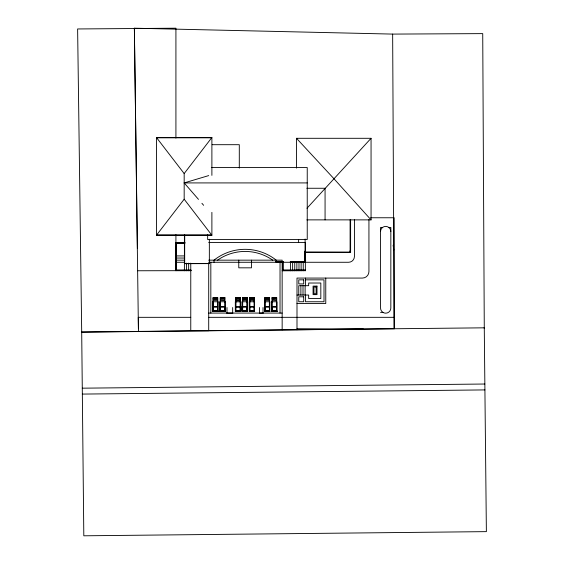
<?xml version="1.0" encoding="UTF-8"?>
<svg xmlns="http://www.w3.org/2000/svg" width="564" height="564" viewBox="0 0 564 564"><rect width="100%" height="100%" fill="white"/><g stroke="black" fill="none" stroke-linecap="round" stroke-linejoin="round"><path stroke-width="0.85" d="M176.067 255.703L175.996 262.274L176.483 262.281L176.483 255.711L176.031 255.703L176.483 255.703M156.454 235.258L184.174 199.212L184.174 173.564L211.888 137.51L156.454 137.51L156.454 235.258L211.888 235.258L211.888 212.367M306.978 208.25L371.056 138.3L296.495 138.3L296.495 168.121M349.969 251.382L349.969 250.924M217.563 260.159L217.916 259.905A47.968 47.968 0 0 1 272.341 259.905L272.694 260.159M198.486 199.374L184.174 182.919L208.708 175.594M175.919 138.095L175.919 28.2L77.62 28.961L81.702 332.168L394.194 328.756L394.194 317.328L208.708 317.328M82.281 388.18L484.857 384.021M82.344 394.081L484.913 389.914M138.448 331.399L134.366 28.2L392.65 34.094L482.728 33.621L484.279 328.283M156.75 137.813L211.592 137.813M212.205 144.694L239.298 144.694L239.298 168.128M211.345 167.557L307.239 167.557L307.239 239.524L207.644 239.524L207.644 234.624M184.174 182.919L307.239 182.919M306.851 188.263L325.068 188.263L325.068 219.875M370.64 217.76L394.137 217.76L394.137 317.328M306.851 219.875L371.056 219.875L371.056 138.3M382.547 227.468L380.545 227.468L380.545 308.036A5.139 5.139 0 0 0 385.691 313.182A5.139 5.139 0 0 0 390.831 308.036L390.831 227.468L388.829 227.468M156.75 234.962L211.592 234.962M175.919 242.562L184.964 242.675M208.708 242.562L305.357 242.562L305.357 270.762M176.031 242.71L184.752 242.781M184.752 243.056L176.067 243.126L184.964 243.162M176.067 249.309L176.483 249.309M176.067 249.521L176.483 249.521M305.145 251.22L304.652 251.22L304.687 262.048M304.687 251.636L305.11 251.636M305.117 252.087L350.103 252.186L350.103 219.784M305.357 252.305L350.611 252.305L350.611 219.488M175.919 255.915L184.4 255.915M176.031 256.127L176.518 256.127L176.518 242.71M175.919 258.037L184.4 258.037M175.919 260.159L184.4 260.159M208.708 260.159L282.155 260.159L282.155 329.848M305.357 260.159L305.744 260.159M276.036 261.541L282.924 261.541L282.924 270.614M276.24 261.604L282.684 261.604L282.684 270.544M305.11 261.633L290.305 261.597L290.305 262.084L305.11 262.084L305.117 238.995M276.24 261.745L282.825 261.745M276.24 261.886L282.684 261.886M282.895 261.957L276.036 261.957L276.036 261.506M290.305 262.048L305.145 262.048M282.437 262.07L282.924 262.07M175.919 262.274L184.4 262.274M208.708 262.274L348.573 262.274A5.859 5.859 0 0 0 354.439 256.416L354.439 219.516M282.437 262.486L282.924 262.486M184.675 234.906L184.675 263.621L209.35 263.564L209.35 239.249M184.675 263.621L209.35 263.621M190.766 270.198L176.067 270.198L191.154 270.163L191.154 270.649L137.679 270.762M305.357 270.198L282.472 270.198L305.561 270.163L305.561 270.649L282.155 270.762M282.543 270.403L305.357 270.403M190.766 270.614L176.031 270.614L176.031 261.893L176.518 261.893L176.483 270.614M305.357 270.614L282.437 270.614L282.472 261.541M305.476 279.843L324.004 279.843L324.004 301.754L305.476 301.754L305.476 295.042M296.995 295.042L308.663 295.042L308.663 298.575L320.824 298.575L320.824 283.022L308.663 283.022L308.663 285.694L298.765 285.694L298.765 295.042M213.262 297.806L217.577 297.806M220.425 297.806L224.74 297.806M235.879 297.855L240.193 297.855M242.675 297.806L246.99 297.806M249.838 297.806L254.145 297.806M265.052 297.806L269.366 297.806M272.215 297.806L276.529 297.806M213.262 298.018L217.577 298.018M242.675 298.018L246.99 298.018M249.838 298.018L254.145 298.018M265.052 298.018L269.366 298.018M235.879 298.06L240.193 298.06M213.262 298.426L217.577 298.426M220.425 298.426L224.74 298.426L220.425 298.631M235.879 298.469L240.193 298.469M242.675 298.426L246.99 298.426M249.838 298.426L254.145 298.426M265.052 298.426L269.366 298.426M272.215 298.426L276.529 298.426L272.215 298.631M213.262 298.631L217.577 298.631M242.675 298.631L246.99 298.631M249.838 298.631L254.145 298.631M265.052 298.631L269.366 298.631M213.262 299.66L217.577 299.66M242.675 299.66L246.99 299.66M249.838 299.66L254.145 299.66M265.052 299.66L269.366 299.66M235.879 299.703L240.193 299.703M213.262 300.274L217.577 300.274M224.74 300.274L220.425 300.33M235.879 300.316L240.193 300.316M242.675 300.274L246.99 300.274M249.838 300.274L254.145 300.274M265.052 300.274L269.366 300.274M276.529 300.274L272.215 300.33M235.879 300.725L240.193 300.725M217.81 301.768L212.713 301.768L212.713 311.511L218.113 311.511M224.965 301.768L219.868 301.768L219.868 311.511L225.276 311.511M247.222 301.768L242.125 301.768L242.125 311.511L247.525 311.511M254.378 301.768L249.281 301.768L249.281 311.511L254.681 311.511M269.599 301.768L264.502 301.768L264.502 311.511L269.902 311.511M276.755 301.768L271.658 301.768L271.658 311.511L277.065 311.511M240.419 301.81L235.322 301.81L235.322 311.554L240.729 311.554M212.713 301.98L213.262 301.98M217.577 301.98L218.113 301.98M224.74 301.98L225.276 301.98M242.125 301.98L242.675 301.98M246.99 301.98L247.525 301.98M249.281 301.98L249.838 301.98M254.145 301.98L254.681 301.98M264.502 301.98L265.052 301.98M269.366 301.98L269.902 301.98M271.658 301.98L272.215 301.98M235.322 302.022L235.879 302.022M240.193 302.022L240.743 301.832M296.995 303.524L325.766 303.524L325.766 278.073M272.003 306.64L272.215 307.119M213.058 306.753L217.789 306.753M220.425 306.823L224.944 306.753M242.471 306.753L247.201 306.753M249.626 306.753L254.357 306.753M264.847 306.753L269.578 306.753M272.003 306.753L276.529 306.823M235.879 306.865L240.193 306.865M213.262 307.013L217.577 307.013M220.425 307.013L224.74 307.013M235.879 307.056L240.193 307.056M242.675 307.013L246.99 307.013M249.838 307.013L254.145 307.013M265.052 307.013L269.366 307.013M272.215 307.013L276.529 307.013M213.164 310.44L217.577 310.588M224.839 310.44L220.425 310.588M242.576 310.44L246.99 310.588M249.732 310.44L254.145 310.588M264.953 310.44L269.366 310.588M235.773 310.482L240.292 310.482M272.215 310.588L276.529 310.482M213.262 310.672L217.577 310.672M220.425 310.672L224.74 310.672M235.879 310.63L240.193 310.63M242.675 310.672L246.99 310.672M249.838 310.672L254.145 310.672M265.052 310.672L269.366 310.672M272.215 310.672L276.529 310.672M213.164 310.785L217.683 310.785M220.32 310.785L224.839 310.785M235.773 310.827L240.292 310.827M242.576 310.785L247.095 310.785M249.732 310.785L254.251 310.785M264.953 310.785L269.472 310.785M272.109 310.785L276.628 310.785M213.058 310.849L217.789 310.849M220.214 310.849L224.944 310.849M235.667 310.891L240.398 310.891M247.201 310.849L241.766 310.849L241.766 306.64M249.626 310.849L254.357 310.849M264.847 310.849L269.578 310.849M272.003 310.849L276.734 310.849M213.058 310.954L217.789 310.954M220.214 310.954L224.944 310.954M235.667 310.997L240.398 310.997M242.471 310.954L247.201 310.954M249.626 310.954L254.357 310.954M264.847 310.954L269.578 310.954M272.003 310.954L276.734 310.954M213.058 311.159L217.789 311.159M220.214 311.159L224.944 311.159M242.471 311.159L247.201 311.159M249.626 311.159L254.357 311.159M264.847 311.159L269.578 311.159M272.003 311.159L276.734 311.159M212.713 311.3L218.113 311.3M219.868 311.3L225.276 311.3M235.667 311.201L240.398 311.201M242.125 311.3L247.525 311.3M249.281 311.3L254.681 311.3M264.502 311.3L269.902 311.3M271.658 311.3L277.065 311.3M235.322 311.342L240.729 311.342M380.545 312.385L382.942 312.385M208.708 313.083L282.155 313.083M190.766 317.328L138.265 317.328L138.413 328.756M296.995 328.756L363.23 328.981M176.483 256.127L176.067 256.119L176.067 242.675M176.031 261.858L176.447 261.858M296.495 138.3L333.775 178.541L371.056 219.875M201.919 203.322L203.639 205.296M156.454 137.51L184.174 173.564M184.174 199.212L211.888 235.258M393.136 245.164L393.785 250.028M134.366 28.2L137.397 248.611M392.65 34.094L394.194 328.756M368.934 219.495L368.934 271.552A6.528 6.528 0 0 1 362.405 278.073L296.995 278.073L296.995 329.764M305.476 278.073L305.476 285.694M305.124 285.694L305.124 295.042M305.039 251.431L305.039 261.844L304.757 251.431M304.934 270.198L304.934 270.614M303.235 262.274L303.235 270.762M303.009 285.694L303.009 295.042M301.113 262.274L301.113 270.762M300.887 285.694L300.887 295.042M298.99 262.274L298.99 270.762M298.61 239.453L298.61 242.562M298.039 270.198L298.039 270.614M297.827 270.198L297.827 270.614M297.806 261.633L297.806 262.048M297.602 261.633L297.602 262.048M296.875 262.274L296.875 270.762M294.753 262.274L294.753 270.762M292.631 262.274L292.631 270.762M290.721 261.633L290.721 262.048M290.509 262.274L290.509 270.762M290.305 270.163L290.305 270.649M290.093 270.198L290.093 270.614M282.895 261.506L282.895 270.614M282.36 261.506L282.36 261.992M281.944 261.506L281.944 261.992M280.033 262.274L280.033 313.083M276.945 301.98L276.945 311.3M276.734 311.511L276.734 297.595L272.003 297.595L272.003 311.511M276.628 310.44L276.628 311.3M276.452 261.541L276.452 261.957M276.529 297.595L276.529 298.018L272.215 298.018L272.215 297.595M276.529 299.865L272.215 299.449M276.529 306.647L276.529 307.119M276.529 310.411L276.529 311.3M276.24 262.274L276.24 260.159A50.09 50.09 0 0 0 214.017 260.159L214.017 262.274M274.421 310.44L274.421 311.3M274.315 310.44L274.315 311.3M272.215 310.411L272.215 311.3M272.109 306.64L272.109 311.3M271.792 301.98L271.792 311.3M269.789 301.98L269.789 311.3M269.578 311.511L269.578 297.595L264.847 297.595L264.847 311.511M269.472 306.64L269.472 311.3M269.366 297.595L269.366 311.3M267.16 310.44L267.265 311.3M265.052 297.595L265.052 311.3M264.953 306.64L264.953 311.3M264.636 301.98L264.636 311.3M263.134 313.083L259.327 313.083M263.014 307.514L263.014 313.083M259.44 307.514L259.44 313.083M254.568 301.98L254.568 311.3M254.357 311.511L254.357 297.595L249.626 297.595L249.626 311.511M254.251 306.64L254.251 311.3M254.145 297.595L254.145 311.3M252.045 310.44L252.045 311.3M251.939 310.44L251.939 311.3M251.488 260.159L251.488 267.829L238.769 267.829L238.769 260.159M249.838 297.595L249.838 311.3M249.732 306.64L249.732 311.3M249.415 301.98L249.415 311.3M247.413 301.98L247.413 311.3M247.201 311.511L247.201 297.595L242.471 297.595L242.471 311.511M247.095 306.64L247.095 311.3M246.99 297.595L246.99 311.3M244.889 310.44L244.889 311.3M244.783 310.44L244.783 311.3M242.675 297.595L242.675 311.3M242.576 306.64L242.576 311.3M242.259 301.98L242.259 311.3M240.609 302.022L240.609 311.342M240.398 311.554L240.398 297.637L235.667 297.637L235.667 311.554M240.292 306.682L240.292 311.342M240.193 297.637L240.193 311.342M238.086 310.482L238.086 311.342M237.98 310.482L237.98 311.342M235.879 297.637L235.879 311.342M235.456 302.022L235.456 311.342M232.847 313.083L226.806 313.083M232.664 307.514L232.664 313.083M226.989 307.514L226.989 313.083M225.156 301.98L225.156 311.3M224.944 311.511L224.944 297.595L220.214 297.595L220.214 311.511M224.74 297.595L224.74 298.018L220.425 298.018L220.425 297.595M224.74 299.865L220.425 299.66L220.425 298.927M224.839 306.64L224.74 311.3M222.632 310.44L222.632 311.3M222.526 310.44L222.526 311.3M220.425 306.647L220.425 307.119M220.425 310.411L220.425 311.3M220.32 310.44L220.32 311.3M220.002 301.98L220.002 311.3M218 301.98L218 311.3M217.789 311.511L217.789 297.595L213.058 297.595L213.058 311.511M217.577 297.595L217.577 311.3M215.476 310.44L215.476 311.3M215.37 310.44L215.37 311.3M213.262 297.595L213.262 311.3M213.164 306.64L213.164 311.3M212.847 301.98L212.847 311.3M211.888 137.51L211.888 175.376M210.83 262.274L210.83 313.083M208.708 263.155L208.708 330.708L190.766 330.574L190.766 263.127M190.35 270.198L190.35 270.614M188.644 263.127L188.644 270.762M186.522 263.127L186.522 270.762M184.788 270.163L184.788 270.649M184.618 234.991L184.611 243.162M184.513 234.553L184.548 243.126M184.4 235.047L184.4 270.762M184.195 242.675L184.195 243.162M183.984 270.198L183.984 270.614M175.919 234.737L175.919 270.762M380.545 231.543A5.139 5.139 0 0 1 385.691 226.397A5.139 5.139 0 0 1 390.831 231.543M176.412 242.915L176.102 262.07L176.412 242.915M484.272 327.825L81.695 331.992L83.81 535.8L486.379 531.633L484.272 327.825M176.412 262.098L176.137 270.403L176.412 262.098M303.714 279.843L298.765 279.843L298.765 283.925L303.714 283.925L303.714 279.843M316.996 286.103L313.076 286.103L313.076 294.627L316.996 294.627L316.996 286.103M316.115 286.984L313.958 286.984L313.958 293.745L316.115 293.745L316.115 286.984M303.714 296.805L298.765 296.805L298.765 301.754L303.714 301.754L303.714 296.805"/></g></svg>
